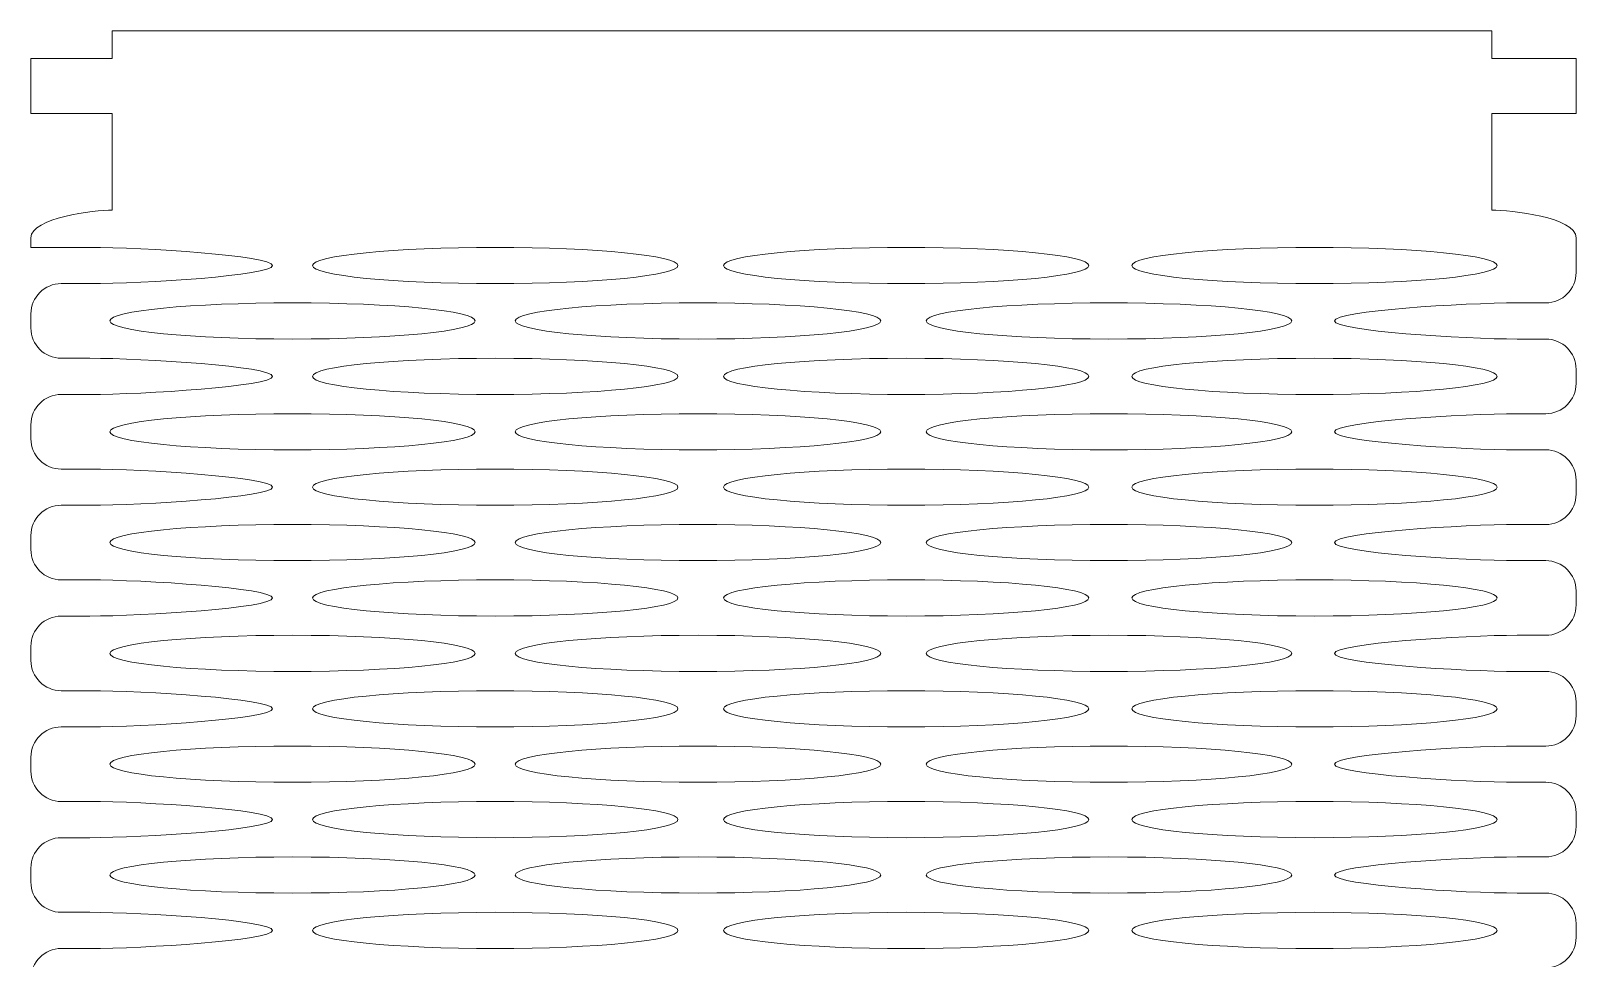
# Model space of a CAD drawing. Header units: centimetres. Extents: x -12.3 to 23.2, y 25.3 to 48.7.
# Drawn here: x 12.02 to 23.22, y 32.11 to 38.84 of the extents above; entities that cross this region are included whole.
import ezdxf

# ---------------------------------------------------------------- set-up
doc = ezdxf.new("R2010")
doc.units = ezdxf.units.CM
doc.header["$MEASUREMENT"] = 0
doc.layers.add('layer 1', color=7, linetype='Continuous')

msp = doc.modelspace()

# ---------------------------------------------------------------- linework, layer by layer
at = {"layer": 'layer 1', "color": 250, "lineweight": 9}
for points, knots in [([(12.61332, 37.53656), (12.61332, 37.53656), (12.61332, 38.23656), (12.61332, 38.23656), (12.61332, 38.23656), (12.61332, 38.23656), (12.02332, 38.23656), (12.02332, 38.23656), (12.02332, 38.23656), (12.02332, 38.23656), (12.02332, 38.63656), (12.02332, 38.63656), (12.02332, 38.63656), (12.02332, 38.63656), (12.61332, 38.63656), (12.61332, 38.63656), (12.61332, 38.63656), (12.61332, 38.63656), (12.61332, 38.83656), (12.61332, 38.83656), (12.61332, 38.83656), (12.61332, 38.83656), (22.61331, 38.83656), (22.61331, 38.83656), (22.61331, 38.83656), (22.61331, 38.83656), (22.61331, 38.63656), (22.61331, 38.63656), (22.61331, 38.63656), (22.61331, 38.63656), (23.22331, 38.63656), (23.22331, 38.63656), (23.22331, 38.63656), (23.22331, 38.63656), (23.22331, 38.23656), (23.22331, 38.23656), (23.22331, 38.23656), (23.22331, 38.23656), (22.61332, 38.23656), (22.61332, 38.23656), (22.61332, 38.23656), (22.61332, 38.23656), (22.61332, 37.53656), (22.61332, 37.53656)], [0, 0, 0, 0, 0.08333333, 0.08333333, 0.08333333, 0.08333333, 0.16666667, 0.16666667, 0.16666667, 0.16666667, 0.25, 0.25, 0.25, 0.25, 0.33333333, 0.33333333, 0.33333333, 0.33333333, 0.41666667, 0.41666667, 0.41666667, 0.41666667, 0.5, 0.5, 0.5, 0.5, 0.58333333, 0.58333333, 0.58333333, 0.58333333, 0.66666667, 0.66666667, 0.66666667, 0.66666667, 0.75, 0.75, 0.75, 0.75, 0.83333333, 0.83333333, 0.83333333, 0.83333333, 1, 1, 1, 1]), ([(12.02332, 36.78367), (12.02332, 36.90487), (12.1222, 37.00371), (12.2434, 37.00367), (12.2434, 37.00367), (12.29595, 37.00365), (12.36323, 37.00364), (12.4501, 37.00364), (12.4501, 37.00364), (12.83715, 37.00364), (13.77429, 37.06235), (13.77429, 37.13478), (13.77429, 37.13478), (13.77429, 37.20721), (12.83715, 37.26592), (12.4501, 37.26592), (12.4501, 37.26592), (12.06305, 37.26592), (12.06506, 37.26571), (12.02332, 37.26532)], [0, 0, 0, 0, 0.16666667, 0.16666667, 0.16666667, 0.16666667, 0.33333333, 0.33333333, 0.33333333, 0.33333333, 0.5, 0.5, 0.5, 0.5, 0.66666667, 0.66666667, 0.66666667, 0.66666667, 1, 1, 1, 1]), ([(15.38912, 37.26592), (14.6578, 37.26592), (14.06493, 37.20721), (14.06493, 37.13478), (14.06493, 37.13478), (14.06493, 37.06235), (14.6578, 37.00364), (15.38912, 37.00364), (15.38912, 37.00364), (16.12046, 37.00364), (16.71331, 37.06235), (16.71331, 37.13478), (16.71331, 37.13478), (16.71331, 37.20721), (16.12046, 37.26592), (15.38912, 37.26592)], [0, 0, 0, 0, 0.2, 0.2, 0.2, 0.2, 0.4, 0.4, 0.4, 0.4, 0.6, 0.6, 0.6, 0.6, 1, 1, 1, 1]), ([(18.36802, 37.26592), (17.63668, 37.26592), (17.04383, 37.20721), (17.04383, 37.13478), (17.04383, 37.13478), (17.04383, 37.06235), (17.63668, 37.00364), (18.36802, 37.00364), (18.36802, 37.00364), (19.09933, 37.00364), (19.69221, 37.06235), (19.69221, 37.13478), (19.69221, 37.13478), (19.69221, 37.20721), (19.09933, 37.26592), (18.36802, 37.26592)], [0, 0, 0, 0, 0.2, 0.2, 0.2, 0.2, 0.4, 0.4, 0.4, 0.4, 0.6, 0.6, 0.6, 0.6, 1, 1, 1, 1]), ([(21.32701, 37.26592), (20.59569, 37.26592), (20.00282, 37.20721), (20.00282, 37.13478), (20.00282, 37.13478), (20.00282, 37.06235), (20.59569, 37.00364), (21.32701, 37.00364), (21.32701, 37.00364), (22.05835, 37.00364), (22.6512, 37.06235), (22.6512, 37.13478), (22.6512, 37.13478), (22.6512, 37.20721), (22.05835, 37.26592), (21.32701, 37.26592)], [0, 0, 0, 0, 0.2, 0.2, 0.2, 0.2, 0.4, 0.4, 0.4, 0.4, 0.6, 0.6, 0.6, 0.6, 1, 1, 1, 1]), ([(23.22331, 37.08412), (23.22331, 36.96292), (23.12443, 36.86408), (23.00323, 36.86412), (23.00323, 36.86412), (22.95068, 36.86414), (22.8834, 36.86415), (22.79653, 36.86415), (22.79653, 36.86415), (22.40948, 36.86415), (21.47234, 36.80544), (21.47234, 36.733), (21.47234, 36.733), (21.47234, 36.66056), (22.40948, 36.60185), (22.79653, 36.60185), (22.79653, 36.60185), (22.8834, 36.60185), (22.95068, 36.60186), (23.00323, 36.60188), (23.00323, 36.60188), (23.12443, 36.60192), (23.22331, 36.50308), (23.22331, 36.38188)], [0, 0, 0, 0, 0.14285714, 0.14285714, 0.14285714, 0.14285714, 0.28571429, 0.28571429, 0.28571429, 0.28571429, 0.42857143, 0.42857143, 0.42857143, 0.42857143, 0.57142857, 0.57142857, 0.57142857, 0.57142857, 0.71428571, 0.71428571, 0.71428571, 0.71428571, 1, 1, 1, 1]), ([(13.91962, 36.86415), (13.18828, 36.86415), (12.59543, 36.80544), (12.59543, 36.733), (12.59543, 36.733), (12.59543, 36.66056), (13.18828, 36.60185), (13.91962, 36.60185), (13.91962, 36.60185), (14.65094, 36.60185), (15.24381, 36.66056), (15.24381, 36.733), (15.24381, 36.733), (15.24381, 36.80544), (14.65094, 36.86415), (13.91962, 36.86415)], [0, 0, 0, 0, 0.2, 0.2, 0.2, 0.2, 0.4, 0.4, 0.4, 0.4, 0.6, 0.6, 0.6, 0.6, 1, 1, 1, 1]), ([(16.85864, 36.86415), (16.12732, 36.86415), (15.53446, 36.80544), (15.53446, 36.733), (15.53446, 36.733), (15.53446, 36.66056), (16.12732, 36.60185), (16.85864, 36.60185), (16.85864, 36.60185), (17.58998, 36.60185), (18.18283, 36.66056), (18.18283, 36.733), (18.18283, 36.733), (18.18283, 36.80544), (17.58998, 36.86415), (16.85864, 36.86415)], [0, 0, 0, 0, 0.2, 0.2, 0.2, 0.2, 0.4, 0.4, 0.4, 0.4, 0.6, 0.6, 0.6, 0.6, 1, 1, 1, 1]), ([(19.83752, 36.86415), (19.10619, 36.86415), (18.51333, 36.80544), (18.51333, 36.733), (18.51333, 36.733), (18.51333, 36.66056), (19.10619, 36.60185), (19.83752, 36.60185), (19.83752, 36.60185), (20.56886, 36.60185), (21.16171, 36.66056), (21.16171, 36.733), (21.16171, 36.733), (21.16171, 36.80544), (20.56886, 36.86415), (19.83752, 36.86415)], [0, 0, 0, 0, 0.2, 0.2, 0.2, 0.2, 0.4, 0.4, 0.4, 0.4, 0.6, 0.6, 0.6, 0.6, 1, 1, 1, 1]), ([(12.02332, 35.98007), (12.02332, 36.10127), (12.1222, 36.20011), (12.2434, 36.20007), (12.2434, 36.20007), (12.29595, 36.20005), (12.36323, 36.20004), (12.4501, 36.20004), (12.4501, 36.20004), (12.83715, 36.20004), (13.77429, 36.25875), (13.77429, 36.33118), (13.77429, 36.33118), (13.77429, 36.40361), (12.83715, 36.46232), (12.4501, 36.46232), (12.4501, 36.46232), (12.36323, 36.46232), (12.29595, 36.46231), (12.2434, 36.46229), (12.2434, 36.46229), (12.1222, 36.46225), (12.02332, 36.56109), (12.02332, 36.68229)], [0, 0, 0, 0, 0.14285714, 0.14285714, 0.14285714, 0.14285714, 0.28571429, 0.28571429, 0.28571429, 0.28571429, 0.42857143, 0.42857143, 0.42857143, 0.42857143, 0.57142857, 0.57142857, 0.57142857, 0.57142857, 0.71428571, 0.71428571, 0.71428571, 0.71428571, 1, 1, 1, 1]), ([(15.38912, 36.46232), (14.6578, 36.46232), (14.06493, 36.40361), (14.06493, 36.33118), (14.06493, 36.33118), (14.06493, 36.25875), (14.6578, 36.20004), (15.38912, 36.20004), (15.38912, 36.20004), (16.12046, 36.20004), (16.71331, 36.25875), (16.71331, 36.33118), (16.71331, 36.33118), (16.71331, 36.40361), (16.12046, 36.46232), (15.38912, 36.46232)], [0, 0, 0, 0, 0.2, 0.2, 0.2, 0.2, 0.4, 0.4, 0.4, 0.4, 0.6, 0.6, 0.6, 0.6, 1, 1, 1, 1]), ([(18.36802, 36.46232), (17.63668, 36.46232), (17.04383, 36.40361), (17.04383, 36.33118), (17.04383, 36.33118), (17.04383, 36.25875), (17.63668, 36.20004), (18.36802, 36.20004), (18.36802, 36.20004), (19.09933, 36.20004), (19.69221, 36.25875), (19.69221, 36.33118), (19.69221, 36.33118), (19.69221, 36.40361), (19.09933, 36.46232), (18.36802, 36.46232)], [0, 0, 0, 0, 0.2, 0.2, 0.2, 0.2, 0.4, 0.4, 0.4, 0.4, 0.6, 0.6, 0.6, 0.6, 1, 1, 1, 1]), ([(21.32701, 36.46232), (20.59569, 36.46232), (20.00282, 36.40361), (20.00282, 36.33118), (20.00282, 36.33118), (20.00282, 36.25875), (20.59569, 36.20004), (21.32701, 36.20004), (21.32701, 36.20004), (22.05835, 36.20004), (22.6512, 36.25875), (22.6512, 36.33118), (22.6512, 36.33118), (22.6512, 36.40361), (22.05835, 36.46232), (21.32701, 36.46232)], [0, 0, 0, 0, 0.2, 0.2, 0.2, 0.2, 0.4, 0.4, 0.4, 0.4, 0.6, 0.6, 0.6, 0.6, 1, 1, 1, 1]), ([(23.22331, 36.28052), (23.22331, 36.15932), (23.12443, 36.06048), (23.00323, 36.06052), (23.00323, 36.06052), (22.95068, 36.06054), (22.8834, 36.06055), (22.79653, 36.06055), (22.79653, 36.06055), (22.40948, 36.06055), (21.47234, 36.00184), (21.47234, 35.9294), (21.47234, 35.9294), (21.47234, 35.85696), (22.40948, 35.79825), (22.79653, 35.79825), (22.79653, 35.79825), (22.8834, 35.79825), (22.95068, 35.79826), (23.00323, 35.79828), (23.00323, 35.79828), (23.12443, 35.79832), (23.22331, 35.69948), (23.22331, 35.57828)], [0, 0, 0, 0, 0.14285714, 0.14285714, 0.14285714, 0.14285714, 0.28571429, 0.28571429, 0.28571429, 0.28571429, 0.42857143, 0.42857143, 0.42857143, 0.42857143, 0.57142857, 0.57142857, 0.57142857, 0.57142857, 0.71428571, 0.71428571, 0.71428571, 0.71428571, 1, 1, 1, 1]), ([(13.91962, 36.06055), (13.18828, 36.06055), (12.59543, 36.00184), (12.59543, 35.9294), (12.59543, 35.9294), (12.59543, 35.85696), (13.18828, 35.79825), (13.91962, 35.79825), (13.91962, 35.79825), (14.65094, 35.79825), (15.24381, 35.85696), (15.24381, 35.9294), (15.24381, 35.9294), (15.24381, 36.00184), (14.65094, 36.06055), (13.91962, 36.06055)], [0, 0, 0, 0, 0.2, 0.2, 0.2, 0.2, 0.4, 0.4, 0.4, 0.4, 0.6, 0.6, 0.6, 0.6, 1, 1, 1, 1]), ([(16.85864, 36.06055), (16.12732, 36.06055), (15.53446, 36.00184), (15.53446, 35.9294), (15.53446, 35.9294), (15.53446, 35.85696), (16.12732, 35.79825), (16.85864, 35.79825), (16.85864, 35.79825), (17.58998, 35.79825), (18.18283, 35.85696), (18.18283, 35.9294), (18.18283, 35.9294), (18.18283, 36.00184), (17.58998, 36.06055), (16.85864, 36.06055)], [0, 0, 0, 0, 0.2, 0.2, 0.2, 0.2, 0.4, 0.4, 0.4, 0.4, 0.6, 0.6, 0.6, 0.6, 1, 1, 1, 1]), ([(19.83752, 36.06055), (19.10619, 36.06055), (18.51333, 36.00184), (18.51333, 35.9294), (18.51333, 35.9294), (18.51333, 35.85696), (19.10619, 35.79825), (19.83752, 35.79825), (19.83752, 35.79825), (20.56886, 35.79825), (21.16171, 35.85696), (21.16171, 35.9294), (21.16171, 35.9294), (21.16171, 36.00184), (20.56886, 36.06055), (19.83752, 36.06055)], [0, 0, 0, 0, 0.2, 0.2, 0.2, 0.2, 0.4, 0.4, 0.4, 0.4, 0.6, 0.6, 0.6, 0.6, 1, 1, 1, 1]), ([(12.02332, 35.17647), (12.02332, 35.29767), (12.1222, 35.39651), (12.2434, 35.39647), (12.2434, 35.39647), (12.29595, 35.39645), (12.36323, 35.39644), (12.4501, 35.39644), (12.4501, 35.39644), (12.83715, 35.39644), (13.77429, 35.45515), (13.77429, 35.52758), (13.77429, 35.52758), (13.77429, 35.60001), (12.83715, 35.65872), (12.4501, 35.65872), (12.4501, 35.65872), (12.36323, 35.65872), (12.29595, 35.65871), (12.2434, 35.65869), (12.2434, 35.65869), (12.1222, 35.65865), (12.02332, 35.75749), (12.02332, 35.87869)], [0, 0, 0, 0, 0.14285714, 0.14285714, 0.14285714, 0.14285714, 0.28571429, 0.28571429, 0.28571429, 0.28571429, 0.42857143, 0.42857143, 0.42857143, 0.42857143, 0.57142857, 0.57142857, 0.57142857, 0.57142857, 0.71428571, 0.71428571, 0.71428571, 0.71428571, 1, 1, 1, 1]), ([(15.38912, 35.65872), (14.6578, 35.65872), (14.06493, 35.60001), (14.06493, 35.52758), (14.06493, 35.52758), (14.06493, 35.45515), (14.6578, 35.39644), (15.38912, 35.39644), (15.38912, 35.39644), (16.12046, 35.39644), (16.71331, 35.45515), (16.71331, 35.52758), (16.71331, 35.52758), (16.71331, 35.60001), (16.12046, 35.65872), (15.38912, 35.65872)], [0, 0, 0, 0, 0.2, 0.2, 0.2, 0.2, 0.4, 0.4, 0.4, 0.4, 0.6, 0.6, 0.6, 0.6, 1, 1, 1, 1]), ([(18.36802, 35.65872), (17.63668, 35.65872), (17.04383, 35.60001), (17.04383, 35.52758), (17.04383, 35.52758), (17.04383, 35.45515), (17.63668, 35.39644), (18.36802, 35.39644), (18.36802, 35.39644), (19.09933, 35.39644), (19.69221, 35.45515), (19.69221, 35.52758), (19.69221, 35.52758), (19.69221, 35.60001), (19.09933, 35.65872), (18.36802, 35.65872)], [0, 0, 0, 0, 0.2, 0.2, 0.2, 0.2, 0.4, 0.4, 0.4, 0.4, 0.6, 0.6, 0.6, 0.6, 1, 1, 1, 1]), ([(21.32701, 35.65872), (20.59569, 35.65872), (20.00282, 35.60001), (20.00282, 35.52758), (20.00282, 35.52758), (20.00282, 35.45515), (20.59569, 35.39644), (21.32701, 35.39644), (21.32701, 35.39644), (22.05835, 35.39644), (22.6512, 35.45515), (22.6512, 35.52758), (22.6512, 35.52758), (22.6512, 35.60001), (22.05835, 35.65872), (21.32701, 35.65872)], [0, 0, 0, 0, 0.2, 0.2, 0.2, 0.2, 0.4, 0.4, 0.4, 0.4, 0.6, 0.6, 0.6, 0.6, 1, 1, 1, 1]), ([(23.22331, 35.47692), (23.22331, 35.35572), (23.12443, 35.25688), (23.00323, 35.25692), (23.00323, 35.25692), (22.95068, 35.25694), (22.8834, 35.25695), (22.79653, 35.25695), (22.79653, 35.25695), (22.40948, 35.25695), (21.47234, 35.19824), (21.47234, 35.1258), (21.47234, 35.1258), (21.47234, 35.05336), (22.40948, 34.99465), (22.79653, 34.99465), (22.79653, 34.99465), (22.8834, 34.99465), (22.95068, 34.99466), (23.00323, 34.99468), (23.00323, 34.99468), (23.12443, 34.99472), (23.22331, 34.89588), (23.22331, 34.77468)], [0, 0, 0, 0, 0.14285714, 0.14285714, 0.14285714, 0.14285714, 0.28571429, 0.28571429, 0.28571429, 0.28571429, 0.42857143, 0.42857143, 0.42857143, 0.42857143, 0.57142857, 0.57142857, 0.57142857, 0.57142857, 0.71428571, 0.71428571, 0.71428571, 0.71428571, 1, 1, 1, 1]), ([(13.91962, 35.25695), (13.18828, 35.25695), (12.59543, 35.19824), (12.59543, 35.1258), (12.59543, 35.1258), (12.59543, 35.05336), (13.18828, 34.99465), (13.91962, 34.99465), (13.91962, 34.99465), (14.65094, 34.99465), (15.24381, 35.05336), (15.24381, 35.1258), (15.24381, 35.1258), (15.24381, 35.19824), (14.65094, 35.25695), (13.91962, 35.25695)], [0, 0, 0, 0, 0.2, 0.2, 0.2, 0.2, 0.4, 0.4, 0.4, 0.4, 0.6, 0.6, 0.6, 0.6, 1, 1, 1, 1]), ([(16.85864, 35.25695), (16.12732, 35.25695), (15.53446, 35.19824), (15.53446, 35.1258), (15.53446, 35.1258), (15.53446, 35.05336), (16.12732, 34.99465), (16.85864, 34.99465), (16.85864, 34.99465), (17.58998, 34.99465), (18.18283, 35.05336), (18.18283, 35.1258), (18.18283, 35.1258), (18.18283, 35.19824), (17.58998, 35.25695), (16.85864, 35.25695)], [0, 0, 0, 0, 0.2, 0.2, 0.2, 0.2, 0.4, 0.4, 0.4, 0.4, 0.6, 0.6, 0.6, 0.6, 1, 1, 1, 1]), ([(19.83752, 35.25695), (19.10619, 35.25695), (18.51333, 35.19824), (18.51333, 35.1258), (18.51333, 35.1258), (18.51333, 35.05336), (19.10619, 34.99465), (19.83752, 34.99465), (19.83752, 34.99465), (20.56886, 34.99465), (21.16171, 35.05336), (21.16171, 35.1258), (21.16171, 35.1258), (21.16171, 35.19824), (20.56886, 35.25695), (19.83752, 35.25695)], [0, 0, 0, 0, 0.2, 0.2, 0.2, 0.2, 0.4, 0.4, 0.4, 0.4, 0.6, 0.6, 0.6, 0.6, 1, 1, 1, 1]), ([(12.02332, 34.37287), (12.02332, 34.49407), (12.1222, 34.59291), (12.2434, 34.59287), (12.2434, 34.59287), (12.29595, 34.59285), (12.36323, 34.59284), (12.4501, 34.59284), (12.4501, 34.59284), (12.83715, 34.59284), (13.77429, 34.65155), (13.77429, 34.72398), (13.77429, 34.72398), (13.77429, 34.79641), (12.83715, 34.85512), (12.4501, 34.85512), (12.4501, 34.85512), (12.36323, 34.85512), (12.29595, 34.85511), (12.2434, 34.85509), (12.2434, 34.85509), (12.1222, 34.85505), (12.02332, 34.95389), (12.02332, 35.07509)], [0, 0, 0, 0, 0.14285714, 0.14285714, 0.14285714, 0.14285714, 0.28571429, 0.28571429, 0.28571429, 0.28571429, 0.42857143, 0.42857143, 0.42857143, 0.42857143, 0.57142857, 0.57142857, 0.57142857, 0.57142857, 0.71428571, 0.71428571, 0.71428571, 0.71428571, 1, 1, 1, 1]), ([(15.38912, 34.85512), (14.6578, 34.85512), (14.06493, 34.79641), (14.06493, 34.72398), (14.06493, 34.72398), (14.06493, 34.65155), (14.6578, 34.59284), (15.38912, 34.59284), (15.38912, 34.59284), (16.12046, 34.59284), (16.71331, 34.65155), (16.71331, 34.72398), (16.71331, 34.72398), (16.71331, 34.79641), (16.12046, 34.85512), (15.38912, 34.85512)], [0, 0, 0, 0, 0.2, 0.2, 0.2, 0.2, 0.4, 0.4, 0.4, 0.4, 0.6, 0.6, 0.6, 0.6, 1, 1, 1, 1]), ([(18.36802, 34.85512), (17.63668, 34.85512), (17.04383, 34.79641), (17.04383, 34.72398), (17.04383, 34.72398), (17.04383, 34.65155), (17.63668, 34.59284), (18.36802, 34.59284), (18.36802, 34.59284), (19.09933, 34.59284), (19.69221, 34.65155), (19.69221, 34.72398), (19.69221, 34.72398), (19.69221, 34.79641), (19.09933, 34.85512), (18.36802, 34.85512)], [0, 0, 0, 0, 0.2, 0.2, 0.2, 0.2, 0.4, 0.4, 0.4, 0.4, 0.6, 0.6, 0.6, 0.6, 1, 1, 1, 1]), ([(21.32701, 34.85512), (20.59569, 34.85512), (20.00282, 34.79641), (20.00282, 34.72398), (20.00282, 34.72398), (20.00282, 34.65155), (20.59569, 34.59284), (21.32701, 34.59284), (21.32701, 34.59284), (22.05835, 34.59284), (22.6512, 34.65155), (22.6512, 34.72398), (22.6512, 34.72398), (22.6512, 34.79641), (22.05835, 34.85512), (21.32701, 34.85512)], [0, 0, 0, 0, 0.2, 0.2, 0.2, 0.2, 0.4, 0.4, 0.4, 0.4, 0.6, 0.6, 0.6, 0.6, 1, 1, 1, 1]), ([(23.22331, 34.67332), (23.22331, 34.55212), (23.12443, 34.45328), (23.00323, 34.45332), (23.00323, 34.45332), (22.95068, 34.45334), (22.8834, 34.45335), (22.79653, 34.45335), (22.79653, 34.45335), (22.40948, 34.45335), (21.47234, 34.39464), (21.47234, 34.3222), (21.47234, 34.3222), (21.47234, 34.24976), (22.40948, 34.19105), (22.79653, 34.19105), (22.79653, 34.19105), (22.8834, 34.19105), (22.95068, 34.19106), (23.00323, 34.19108), (23.00323, 34.19108), (23.12443, 34.19112), (23.22331, 34.09228), (23.22331, 33.97108)], [0, 0, 0, 0, 0.14285714, 0.14285714, 0.14285714, 0.14285714, 0.28571429, 0.28571429, 0.28571429, 0.28571429, 0.42857143, 0.42857143, 0.42857143, 0.42857143, 0.57142857, 0.57142857, 0.57142857, 0.57142857, 0.71428571, 0.71428571, 0.71428571, 0.71428571, 1, 1, 1, 1]), ([(13.91962, 34.45335), (13.18828, 34.45335), (12.59543, 34.39464), (12.59543, 34.3222), (12.59543, 34.3222), (12.59543, 34.24976), (13.18828, 34.19105), (13.91962, 34.19105), (13.91962, 34.19105), (14.65094, 34.19105), (15.24381, 34.24976), (15.24381, 34.3222), (15.24381, 34.3222), (15.24381, 34.39464), (14.65094, 34.45335), (13.91962, 34.45335)], [0, 0, 0, 0, 0.2, 0.2, 0.2, 0.2, 0.4, 0.4, 0.4, 0.4, 0.6, 0.6, 0.6, 0.6, 1, 1, 1, 1]), ([(16.85864, 34.45335), (16.12732, 34.45335), (15.53446, 34.39464), (15.53446, 34.3222), (15.53446, 34.3222), (15.53446, 34.24976), (16.12732, 34.19105), (16.85864, 34.19105), (16.85864, 34.19105), (17.58998, 34.19105), (18.18283, 34.24976), (18.18283, 34.3222), (18.18283, 34.3222), (18.18283, 34.39464), (17.58998, 34.45335), (16.85864, 34.45335)], [0, 0, 0, 0, 0.2, 0.2, 0.2, 0.2, 0.4, 0.4, 0.4, 0.4, 0.6, 0.6, 0.6, 0.6, 1, 1, 1, 1]), ([(19.83752, 34.45335), (19.10619, 34.45335), (18.51333, 34.39464), (18.51333, 34.3222), (18.51333, 34.3222), (18.51333, 34.24976), (19.10619, 34.19105), (19.83752, 34.19105), (19.83752, 34.19105), (20.56886, 34.19105), (21.16171, 34.24976), (21.16171, 34.3222), (21.16171, 34.3222), (21.16171, 34.39464), (20.56886, 34.45335), (19.83752, 34.45335)], [0, 0, 0, 0, 0.2, 0.2, 0.2, 0.2, 0.4, 0.4, 0.4, 0.4, 0.6, 0.6, 0.6, 0.6, 1, 1, 1, 1]), ([(12.02332, 33.56927), (12.02332, 33.69047), (12.1222, 33.78931), (12.2434, 33.78927), (12.2434, 33.78927), (12.29595, 33.78925), (12.36323, 33.78924), (12.4501, 33.78924), (12.4501, 33.78924), (12.83715, 33.78924), (13.77429, 33.84795), (13.77429, 33.92038), (13.77429, 33.92038), (13.77429, 33.99281), (12.83715, 34.05152), (12.4501, 34.05152), (12.4501, 34.05152), (12.36323, 34.05152), (12.29595, 34.05151), (12.2434, 34.05149), (12.2434, 34.05149), (12.1222, 34.05145), (12.02332, 34.15029), (12.02332, 34.27149)], [0, 0, 0, 0, 0.14285714, 0.14285714, 0.14285714, 0.14285714, 0.28571429, 0.28571429, 0.28571429, 0.28571429, 0.42857143, 0.42857143, 0.42857143, 0.42857143, 0.57142857, 0.57142857, 0.57142857, 0.57142857, 0.71428571, 0.71428571, 0.71428571, 0.71428571, 1, 1, 1, 1]), ([(15.38912, 34.05152), (14.6578, 34.05152), (14.06493, 33.99281), (14.06493, 33.92038), (14.06493, 33.92038), (14.06493, 33.84795), (14.6578, 33.78924), (15.38912, 33.78924), (15.38912, 33.78924), (16.12046, 33.78924), (16.71331, 33.84795), (16.71331, 33.92038), (16.71331, 33.92038), (16.71331, 33.99281), (16.12046, 34.05152), (15.38912, 34.05152)], [0, 0, 0, 0, 0.2, 0.2, 0.2, 0.2, 0.4, 0.4, 0.4, 0.4, 0.6, 0.6, 0.6, 0.6, 1, 1, 1, 1]), ([(18.36802, 34.05152), (17.63668, 34.05152), (17.04383, 33.99281), (17.04383, 33.92038), (17.04383, 33.92038), (17.04383, 33.84795), (17.63668, 33.78924), (18.36802, 33.78924), (18.36802, 33.78924), (19.09933, 33.78924), (19.69221, 33.84795), (19.69221, 33.92038), (19.69221, 33.92038), (19.69221, 33.99281), (19.09933, 34.05152), (18.36802, 34.05152)], [0, 0, 0, 0, 0.2, 0.2, 0.2, 0.2, 0.4, 0.4, 0.4, 0.4, 0.6, 0.6, 0.6, 0.6, 1, 1, 1, 1]), ([(21.32701, 34.05152), (20.59569, 34.05152), (20.00282, 33.99281), (20.00282, 33.92038), (20.00282, 33.92038), (20.00282, 33.84795), (20.59569, 33.78924), (21.32701, 33.78924), (21.32701, 33.78924), (22.05835, 33.78924), (22.6512, 33.84795), (22.6512, 33.92038), (22.6512, 33.92038), (22.6512, 33.99281), (22.05835, 34.05152), (21.32701, 34.05152)], [0, 0, 0, 0, 0.2, 0.2, 0.2, 0.2, 0.4, 0.4, 0.4, 0.4, 0.6, 0.6, 0.6, 0.6, 1, 1, 1, 1]), ([(23.22331, 33.86972), (23.22331, 33.74852), (23.12443, 33.64968), (23.00323, 33.64972), (23.00323, 33.64972), (22.95068, 33.64974), (22.8834, 33.64975), (22.79653, 33.64975), (22.79653, 33.64975), (22.40948, 33.64975), (21.47234, 33.59104), (21.47234, 33.5186), (21.47234, 33.5186), (21.47234, 33.44616), (22.40948, 33.38745), (22.79653, 33.38745), (22.79653, 33.38745), (22.8834, 33.38745), (22.95068, 33.38746), (23.00323, 33.38748), (23.00323, 33.38748), (23.12443, 33.38752), (23.22331, 33.28868), (23.22331, 33.16748)], [0, 0, 0, 0, 0.14285714, 0.14285714, 0.14285714, 0.14285714, 0.28571429, 0.28571429, 0.28571429, 0.28571429, 0.42857143, 0.42857143, 0.42857143, 0.42857143, 0.57142857, 0.57142857, 0.57142857, 0.57142857, 0.71428571, 0.71428571, 0.71428571, 0.71428571, 1, 1, 1, 1]), ([(13.91962, 33.64975), (13.18828, 33.64975), (12.59543, 33.59104), (12.59543, 33.5186), (12.59543, 33.5186), (12.59543, 33.44616), (13.18828, 33.38745), (13.91962, 33.38745), (13.91962, 33.38745), (14.65094, 33.38745), (15.24381, 33.44616), (15.24381, 33.5186), (15.24381, 33.5186), (15.24381, 33.59104), (14.65094, 33.64975), (13.91962, 33.64975)], [0, 0, 0, 0, 0.2, 0.2, 0.2, 0.2, 0.4, 0.4, 0.4, 0.4, 0.6, 0.6, 0.6, 0.6, 1, 1, 1, 1]), ([(16.85864, 33.64975), (16.12732, 33.64975), (15.53446, 33.59104), (15.53446, 33.5186), (15.53446, 33.5186), (15.53446, 33.44616), (16.12732, 33.38745), (16.85864, 33.38745), (16.85864, 33.38745), (17.58998, 33.38745), (18.18283, 33.44616), (18.18283, 33.5186), (18.18283, 33.5186), (18.18283, 33.59104), (17.58998, 33.64975), (16.85864, 33.64975)], [0, 0, 0, 0, 0.2, 0.2, 0.2, 0.2, 0.4, 0.4, 0.4, 0.4, 0.6, 0.6, 0.6, 0.6, 1, 1, 1, 1]), ([(19.83752, 33.64975), (19.10619, 33.64975), (18.51333, 33.59104), (18.51333, 33.5186), (18.51333, 33.5186), (18.51333, 33.44616), (19.10619, 33.38745), (19.83752, 33.38745), (19.83752, 33.38745), (20.56886, 33.38745), (21.16171, 33.44616), (21.16171, 33.5186), (21.16171, 33.5186), (21.16171, 33.59104), (20.56886, 33.64975), (19.83752, 33.64975)], [0, 0, 0, 0, 0.2, 0.2, 0.2, 0.2, 0.4, 0.4, 0.4, 0.4, 0.6, 0.6, 0.6, 0.6, 1, 1, 1, 1]), ([(12.02332, 32.76567), (12.02332, 32.88687), (12.1222, 32.98571), (12.2434, 32.98567), (12.2434, 32.98567), (12.29595, 32.98565), (12.36323, 32.98564), (12.4501, 32.98564), (12.4501, 32.98564), (12.83715, 32.98564), (13.77429, 33.04435), (13.77429, 33.11678), (13.77429, 33.11678), (13.77429, 33.18921), (12.83715, 33.24792), (12.4501, 33.24792), (12.4501, 33.24792), (12.36323, 33.24792), (12.29595, 33.24791), (12.2434, 33.24789), (12.2434, 33.24789), (12.1222, 33.24785), (12.02332, 33.34669), (12.02332, 33.46789)], [0, 0, 0, 0, 0.14285714, 0.14285714, 0.14285714, 0.14285714, 0.28571429, 0.28571429, 0.28571429, 0.28571429, 0.42857143, 0.42857143, 0.42857143, 0.42857143, 0.57142857, 0.57142857, 0.57142857, 0.57142857, 0.71428571, 0.71428571, 0.71428571, 0.71428571, 1, 1, 1, 1]), ([(15.38912, 33.24792), (14.6578, 33.24792), (14.06493, 33.18921), (14.06493, 33.11678), (14.06493, 33.11678), (14.06493, 33.04435), (14.6578, 32.98564), (15.38912, 32.98564), (15.38912, 32.98564), (16.12046, 32.98564), (16.71331, 33.04435), (16.71331, 33.11678), (16.71331, 33.11678), (16.71331, 33.18921), (16.12046, 33.24792), (15.38912, 33.24792)], [0, 0, 0, 0, 0.2, 0.2, 0.2, 0.2, 0.4, 0.4, 0.4, 0.4, 0.6, 0.6, 0.6, 0.6, 1, 1, 1, 1]), ([(18.36802, 33.24792), (17.63668, 33.24792), (17.04383, 33.18921), (17.04383, 33.11678), (17.04383, 33.11678), (17.04383, 33.04435), (17.63668, 32.98564), (18.36802, 32.98564), (18.36802, 32.98564), (19.09933, 32.98564), (19.69221, 33.04435), (19.69221, 33.11678), (19.69221, 33.11678), (19.69221, 33.18921), (19.09933, 33.24792), (18.36802, 33.24792)], [0, 0, 0, 0, 0.2, 0.2, 0.2, 0.2, 0.4, 0.4, 0.4, 0.4, 0.6, 0.6, 0.6, 0.6, 1, 1, 1, 1]), ([(21.32701, 33.24792), (20.59569, 33.24792), (20.00282, 33.18921), (20.00282, 33.11678), (20.00282, 33.11678), (20.00282, 33.04435), (20.59569, 32.98564), (21.32701, 32.98564), (21.32701, 32.98564), (22.05835, 32.98564), (22.6512, 33.04435), (22.6512, 33.11678), (22.6512, 33.11678), (22.6512, 33.18921), (22.05835, 33.24792), (21.32701, 33.24792)], [0, 0, 0, 0, 0.2, 0.2, 0.2, 0.2, 0.4, 0.4, 0.4, 0.4, 0.6, 0.6, 0.6, 0.6, 1, 1, 1, 1]), ([(23.22331, 33.06612), (23.22331, 32.94492), (23.12443, 32.84608), (23.00323, 32.84612), (23.00323, 32.84612), (22.95068, 32.84614), (22.8834, 32.84615), (22.79653, 32.84615), (22.79653, 32.84615), (22.40948, 32.84615), (21.47234, 32.78744), (21.47234, 32.715), (21.47234, 32.715), (21.47234, 32.64256), (22.40948, 32.58385), (22.79653, 32.58385), (22.79653, 32.58385), (22.8834, 32.58385), (22.95068, 32.58386), (23.00323, 32.58388), (23.00323, 32.58388), (23.12443, 32.58392), (23.22331, 32.48508), (23.22331, 32.36388)], [0, 0, 0, 0, 0.14285714, 0.14285714, 0.14285714, 0.14285714, 0.28571429, 0.28571429, 0.28571429, 0.28571429, 0.42857143, 0.42857143, 0.42857143, 0.42857143, 0.57142857, 0.57142857, 0.57142857, 0.57142857, 0.71428571, 0.71428571, 0.71428571, 0.71428571, 1, 1, 1, 1]), ([(13.91962, 32.84615), (13.18828, 32.84615), (12.59543, 32.78744), (12.59543, 32.715), (12.59543, 32.715), (12.59543, 32.64256), (13.18828, 32.58385), (13.91962, 32.58385), (13.91962, 32.58385), (14.65094, 32.58385), (15.24381, 32.64256), (15.24381, 32.715), (15.24381, 32.715), (15.24381, 32.78744), (14.65094, 32.84615), (13.91962, 32.84615)], [0, 0, 0, 0, 0.2, 0.2, 0.2, 0.2, 0.4, 0.4, 0.4, 0.4, 0.6, 0.6, 0.6, 0.6, 1, 1, 1, 1]), ([(16.85864, 32.84615), (16.12732, 32.84615), (15.53446, 32.78744), (15.53446, 32.715), (15.53446, 32.715), (15.53446, 32.64256), (16.12732, 32.58385), (16.85864, 32.58385), (16.85864, 32.58385), (17.58998, 32.58385), (18.18283, 32.64256), (18.18283, 32.715), (18.18283, 32.715), (18.18283, 32.78744), (17.58998, 32.84615), (16.85864, 32.84615)], [0, 0, 0, 0, 0.2, 0.2, 0.2, 0.2, 0.4, 0.4, 0.4, 0.4, 0.6, 0.6, 0.6, 0.6, 1, 1, 1, 1]), ([(19.83752, 32.84615), (19.10619, 32.84615), (18.51333, 32.78744), (18.51333, 32.715), (18.51333, 32.715), (18.51333, 32.64256), (19.10619, 32.58385), (19.83752, 32.58385), (19.83752, 32.58385), (20.56886, 32.58385), (21.16171, 32.64256), (21.16171, 32.715), (21.16171, 32.715), (21.16171, 32.78744), (20.56886, 32.84615), (19.83752, 32.84615)], [0, 0, 0, 0, 0.2, 0.2, 0.2, 0.2, 0.4, 0.4, 0.4, 0.4, 0.6, 0.6, 0.6, 0.6, 1, 1, 1, 1]), ([(12.02332, 31.96207), (12.02332, 32.08327), (12.1222, 32.18211), (12.2434, 32.18207), (12.2434, 32.18207), (12.29595, 32.18205), (12.36323, 32.18204), (12.4501, 32.18204), (12.4501, 32.18204), (12.83715, 32.18204), (13.77429, 32.24075), (13.77429, 32.31318), (13.77429, 32.31318), (13.77429, 32.38561), (12.83715, 32.44432), (12.4501, 32.44432), (12.4501, 32.44432), (12.36323, 32.44432), (12.29595, 32.44431), (12.2434, 32.44429), (12.2434, 32.44429), (12.1222, 32.44425), (12.02332, 32.54309), (12.02332, 32.66429)], [0, 0, 0, 0, 0.14285714, 0.14285714, 0.14285714, 0.14285714, 0.28571429, 0.28571429, 0.28571429, 0.28571429, 0.42857143, 0.42857143, 0.42857143, 0.42857143, 0.57142857, 0.57142857, 0.57142857, 0.57142857, 0.71428571, 0.71428571, 0.71428571, 0.71428571, 1, 1, 1, 1]), ([(15.38912, 32.44432), (14.6578, 32.44432), (14.06493, 32.38561), (14.06493, 32.31318), (14.06493, 32.31318), (14.06493, 32.24075), (14.6578, 32.18204), (15.38912, 32.18204), (15.38912, 32.18204), (16.12046, 32.18204), (16.71331, 32.24075), (16.71331, 32.31318), (16.71331, 32.31318), (16.71331, 32.38561), (16.12046, 32.44432), (15.38912, 32.44432)], [0, 0, 0, 0, 0.2, 0.2, 0.2, 0.2, 0.4, 0.4, 0.4, 0.4, 0.6, 0.6, 0.6, 0.6, 1, 1, 1, 1]), ([(18.36802, 32.44432), (17.63668, 32.44432), (17.04383, 32.38561), (17.04383, 32.31318), (17.04383, 32.31318), (17.04383, 32.24075), (17.63668, 32.18204), (18.36802, 32.18204), (18.36802, 32.18204), (19.09933, 32.18204), (19.69221, 32.24075), (19.69221, 32.31318), (19.69221, 32.31318), (19.69221, 32.38561), (19.09933, 32.44432), (18.36802, 32.44432)], [0, 0, 0, 0, 0.2, 0.2, 0.2, 0.2, 0.4, 0.4, 0.4, 0.4, 0.6, 0.6, 0.6, 0.6, 1, 1, 1, 1]), ([(21.32701, 32.44432), (20.59569, 32.44432), (20.00282, 32.38561), (20.00282, 32.31318), (20.00282, 32.31318), (20.00282, 32.24075), (20.59569, 32.18204), (21.32701, 32.18204), (21.32701, 32.18204), (22.05835, 32.18204), (22.6512, 32.24075), (22.6512, 32.31318), (22.6512, 32.31318), (22.6512, 32.38561), (22.05835, 32.44432), (21.32701, 32.44432)], [0, 0, 0, 0, 0.2, 0.2, 0.2, 0.2, 0.4, 0.4, 0.4, 0.4, 0.6, 0.6, 0.6, 0.6, 1, 1, 1, 1]), ([(23.22331, 32.26252), (23.22331, 32.14132), (23.12443, 32.04248), (23.00323, 32.04252), (23.00323, 32.04252), (22.95068, 32.04254), (22.8834, 32.04255), (22.79653, 32.04255), (22.79653, 32.04255), (22.40948, 32.04255), (21.47234, 31.98384), (21.47234, 31.9114), (21.47234, 31.9114), (21.47234, 31.83896), (22.40948, 31.78025), (22.79653, 31.78025), (22.79653, 31.78025), (22.8834, 31.78025), (22.95068, 31.78026), (23.00323, 31.78028), (23.00323, 31.78028), (23.12443, 31.78032), (23.22331, 31.68148), (23.22331, 31.56028)], [0, 0, 0, 0, 0.14285714, 0.14285714, 0.14285714, 0.14285714, 0.28571429, 0.28571429, 0.28571429, 0.28571429, 0.42857143, 0.42857143, 0.42857143, 0.42857143, 0.57142857, 0.57142857, 0.57142857, 0.57142857, 0.71428571, 0.71428571, 0.71428571, 0.71428571, 1, 1, 1, 1])]:
    msp.add_open_spline(points, degree=3, knots=knots, dxfattribs=at)
for points in [[(12.02332, 37.33656), (12.02332, 37.48087), (12.48412, 37.53656), (12.61332, 37.53656)], [(22.61332, 37.53656), (22.74826, 37.53656), (23.22331, 37.48645), (23.22331, 37.33656)], [(12.02332, 37.26532), (12.02332, 37.26532), (12.02332, 37.33656), (12.02332, 37.33656)], [(23.22331, 37.33656), (23.22331, 37.33656), (23.22331, 37.08412), (23.22331, 37.08412)], [(12.02332, 36.68229), (12.02332, 36.68229), (12.02332, 36.78367), (12.02332, 36.78367)], [(23.22331, 36.38188), (23.22331, 36.38188), (23.22331, 36.28052), (23.22331, 36.28052)], [(12.02332, 35.87869), (12.02332, 35.87869), (12.02332, 35.98007), (12.02332, 35.98007)], [(23.22331, 35.57828), (23.22331, 35.57828), (23.22331, 35.47692), (23.22331, 35.47692)], [(12.02332, 35.07509), (12.02332, 35.07509), (12.02332, 35.17647), (12.02332, 35.17647)], [(23.22331, 34.77468), (23.22331, 34.77468), (23.22331, 34.67332), (23.22331, 34.67332)], [(12.02332, 34.27149), (12.02332, 34.27149), (12.02332, 34.37287), (12.02332, 34.37287)], [(23.22331, 33.97108), (23.22331, 33.97108), (23.22331, 33.86972), (23.22331, 33.86972)], [(12.02332, 33.46789), (12.02332, 33.46789), (12.02332, 33.56927), (12.02332, 33.56927)], [(23.22331, 33.16748), (23.22331, 33.16748), (23.22331, 33.06612), (23.22331, 33.06612)], [(12.02332, 32.66429), (12.02332, 32.66429), (12.02332, 32.76567), (12.02332, 32.76567)], [(23.22331, 32.36388), (23.22331, 32.36388), (23.22331, 32.26252), (23.22331, 32.26252)]]:
    msp.add_open_spline(points, degree=3, dxfattribs=at)

doc.saveas('drawing.dxf')
